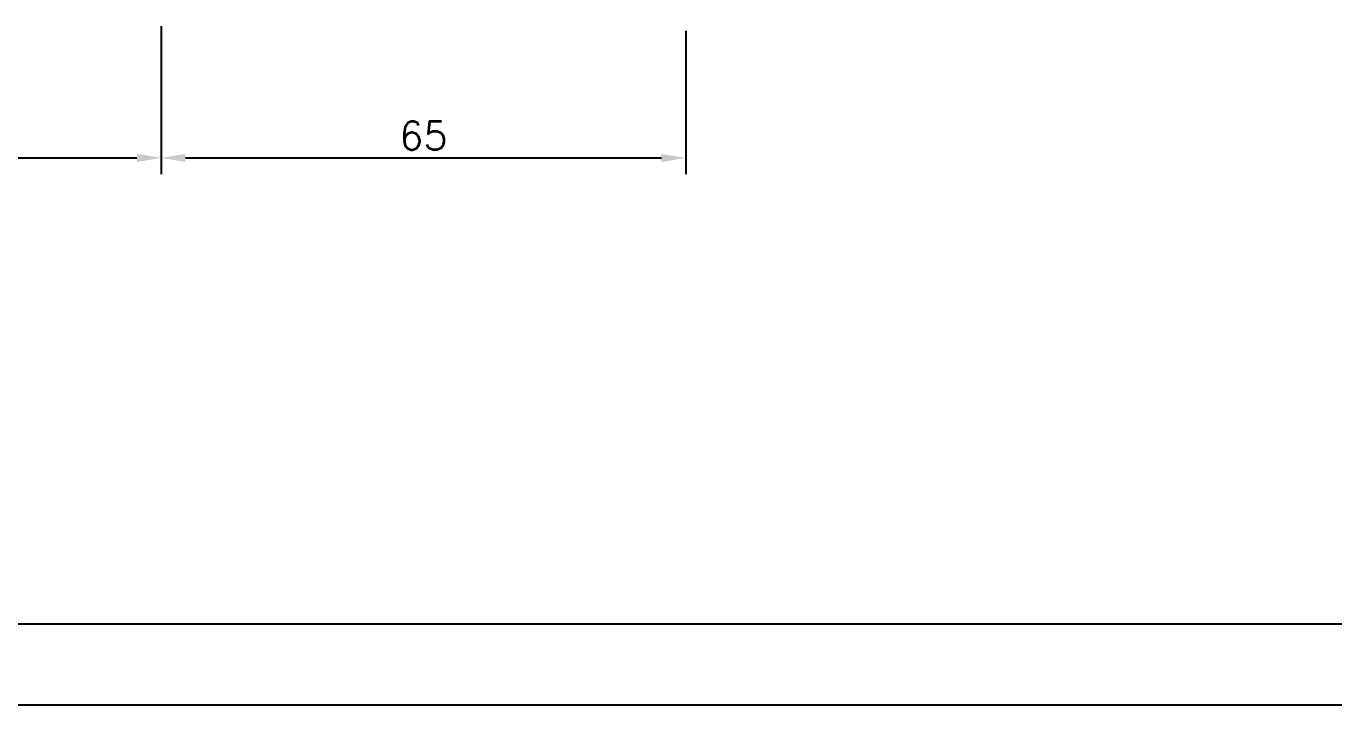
# Model space of a CAD drawing. Extents: x 6213 to 6633, y -3703 to -3406.
# Drawn here: x 6312.6 to 6474.6, y -3702.7 to -3618.6 of the extents above; entities that cross this region are included whole.
import ezdxf

# ---------------------------------------------------------------- set-up
doc = ezdxf.new("R2010")
doc.units = 0
doc.header["$LTSCALE"] = 7
doc.header["$MEASUREMENT"] = 0
doc.layers.get('0').update_dxf_attribs({"color": 2, "linetype": 'CONTINUOUS'})
doc.layers.add('D', color=2, linetype='CONTINUOUS')
doc.styles.add('GHS', font='romans', dxfattribs={"bigfont": 'ghs'})

# ---------------------------------------------------------------- blocks, each defined once
blk = doc.blocks.new('BORDER')
blk.add_line((0, 0), (1, 0))

msp = doc.modelspace()

# ---------------------------------------------------------------- linework, layer by layer
at = {"color": 4}
msp.add_line((6622.27, -3692.71), (6244.27, -3692.71), dxfattribs=at)
at = {"layer": 'D'}
for p, q in [((6329.32, -3618.64), (6329.32, -3636.96)), ((6329.32, -3618.64), (6329.32, -3636.96)), ((6394.32, -3619.2), (6394.32, -3636.96)), ((6292.32, -3634.96), (6326.32, -3634.96)), ((6332.32, -3634.96), (6391.32, -3634.96))]:
    msp.add_line(p, q, dxfattribs=at)
for points in [[(6326.32, -3634.46), (6326.32, -3635.46), (6329.32, -3634.96)], [(6332.32, -3634.46), (6332.32, -3635.46), (6329.32, -3634.96)], [(6391.32, -3634.46), (6391.32, -3635.46), (6394.32, -3634.96)]]:
    msp.add_solid(points, dxfattribs=at)

# ---------------------------------------------------------------- block references
at = {"xscale": 420, "yscale": 297, "zscale": 420}
msp.add_blockref('BORDER', (6213.27, -3702.71), dxfattribs=at)

# ---------------------------------------------------------------- texts
at = {"layer": 'D', "insert": (6361.82, -3632.21), "char_height": 3.5, "attachment_point": 5, "style": 'GHS'}
msp.add_mtext('\\A1;65', dxfattribs=at)

doc.saveas('drawing.dxf')
